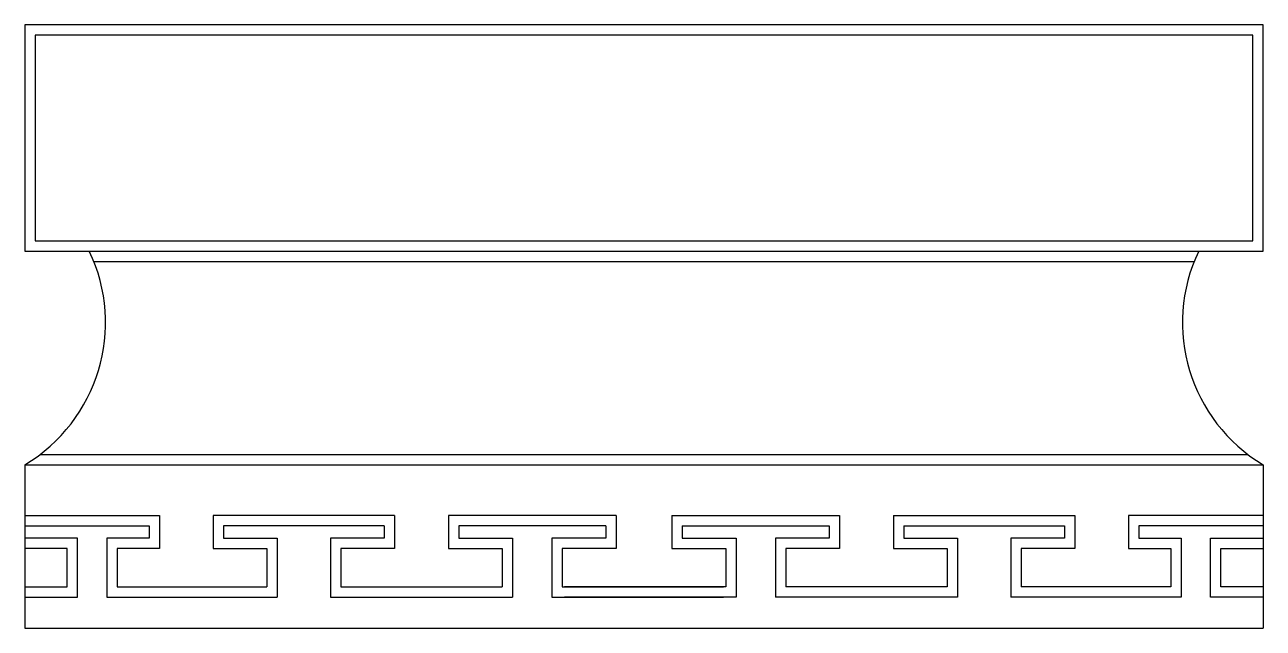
# Model space of a CAD drawing. Extents: x 292 to 963, y 2624 to 3363.
# Drawn here: x 314 to 941, y 3057 to 3363 of the extents above; entities that cross this region are included whole.
import ezdxf

# ---------------------------------------------------------------- set-up
doc = ezdxf.new("R2010")
doc.units = 0
doc.header["$LTSCALE"] = 100
doc.header["$MEASUREMENT"] = 0
doc.layers.add('3', color=3, linetype='CONTINUOUS')
doc.layers.add('4', color=4, linetype='CONTINUOUS')

msp = doc.modelspace()

# ---------------------------------------------------------------- linework, layer by layer
at = {"layer": '3'}
msp.add_line((322.17, 3144.9), (933.47, 3144.9), dxfattribs=at)
msp.add_lwpolyline([(935.97, 3357.31), (319.66, 3357.31), (319.66, 3253.15), (935.97, 3253.15)], close=True, dxfattribs=at)
for points in [[(349.39, 3242.7), (906.24, 3242.7)], [(314.43, 3108.84), (377.35, 3108.84), (377.35, 3102.46), (355.97, 3102.46), (355.97, 3072.59), (442.23, 3072.59)], [(496.37, 3108.84), (415.01, 3108.84), (415.01, 3102.46), (442.23, 3102.46), (442.23, 3072.59)], [(496.37, 3108.84), (496.37, 3102.46), (469.15, 3102.46), (469.15, 3072.59), (561.24, 3072.59)], [(608.46, 3108.84), (534.03, 3108.84), (534.03, 3102.46), (561.24, 3102.46), (561.24, 3072.59)], [(608.46, 3108.84), (608.46, 3102.46), (581.25, 3102.46), (581.25, 3072.59), (668.12, 3072.59)], [(647.17, 3108.84), (647.17, 3102.46), (674.38, 3102.46), (674.38, 3072.59), (587.52, 3072.59)], [(647.17, 3108.84), (721.6, 3108.84), (721.6, 3102.46), (694.39, 3102.46), (694.39, 3072.59)], [(759.27, 3108.84), (759.27, 3102.46), (786.48, 3102.46), (786.48, 3072.59), (694.39, 3072.59)], [(759.27, 3108.84), (840.62, 3108.84), (840.62, 3102.46), (813.4, 3102.46), (813.4, 3072.59)], [(941.2, 3108.84), (878.28, 3108.84), (878.28, 3102.46), (899.67, 3102.46), (899.67, 3072.59), (813.4, 3072.59)], [(314.43, 3072.59), (341.04, 3072.59), (341.04, 3102.46), (314.43, 3102.46)], [(941.2, 3072.59), (914.59, 3072.59), (914.59, 3102.46), (941.2, 3102.46)]]:
    msp.add_lwpolyline(points, dxfattribs=at)
at = {"layer": '4'}
for p, q in [((314.43, 3139.68), (941.2, 3139.68)), ((314.43, 3139.68), (314.43, 3056.9)), ((941.2, 3139.68), (941.2, 3056.9)), ((314.43, 3056.9), (941.2, 3056.9))]:
    msp.add_line(p, q, dxfattribs=at)
msp.add_lwpolyline([(941.2, 3362.54), (314.43, 3362.54), (314.43, 3247.92), (941.2, 3247.92)], close=True, dxfattribs=at)
for points in [[(314.43, 3114.07), (382.57, 3114.07), (382.57, 3097.24), (361.19, 3097.24), (361.19, 3077.82), (437, 3077.82)], [(501.59, 3114.07), (409.79, 3114.07), (409.79, 3097.24), (437, 3097.24), (437, 3077.82)], [(501.59, 3114.07), (501.59, 3097.24), (474.38, 3097.24), (474.38, 3077.82), (556.02, 3077.82)], [(613.69, 3114.07), (528.81, 3114.07), (528.81, 3097.24), (556.02, 3097.24), (556.02, 3077.82)], [(613.69, 3114.07), (613.69, 3097.24), (586.47, 3097.24), (586.47, 3077.82), (668.12, 3077.82)], [(641.94, 3114.07), (641.94, 3097.24), (669.16, 3097.24), (669.16, 3077.82), (587.52, 3077.82)], [(641.94, 3114.07), (726.83, 3114.07), (726.83, 3097.24), (699.61, 3097.24), (699.61, 3077.82)], [(754.04, 3114.07), (754.04, 3097.24), (781.26, 3097.24), (781.26, 3077.82), (699.61, 3077.82)], [(754.04, 3114.07), (845.84, 3114.07), (845.84, 3097.24), (818.63, 3097.24), (818.63, 3077.82)], [(941.2, 3114.07), (873.06, 3114.07), (873.06, 3097.24), (894.44, 3097.24), (894.44, 3077.82), (818.63, 3077.82)], [(314.43, 3077.82), (335.82, 3077.82), (335.82, 3097.24), (314.43, 3097.24)], [(941.2, 3077.82), (919.82, 3077.82), (919.82, 3097.24), (941.2, 3097.24)]]:
    msp.add_lwpolyline(points, dxfattribs=at)
for centre, start, end in [((271.38, 3211.73), 300.85929, 25.54541), ((984.25, 3211.73), 154.45459, 239.14071)]:
    msp.add_arc(centre, 83.93, start, end, dxfattribs=at)

doc.saveas('drawing.dxf')
